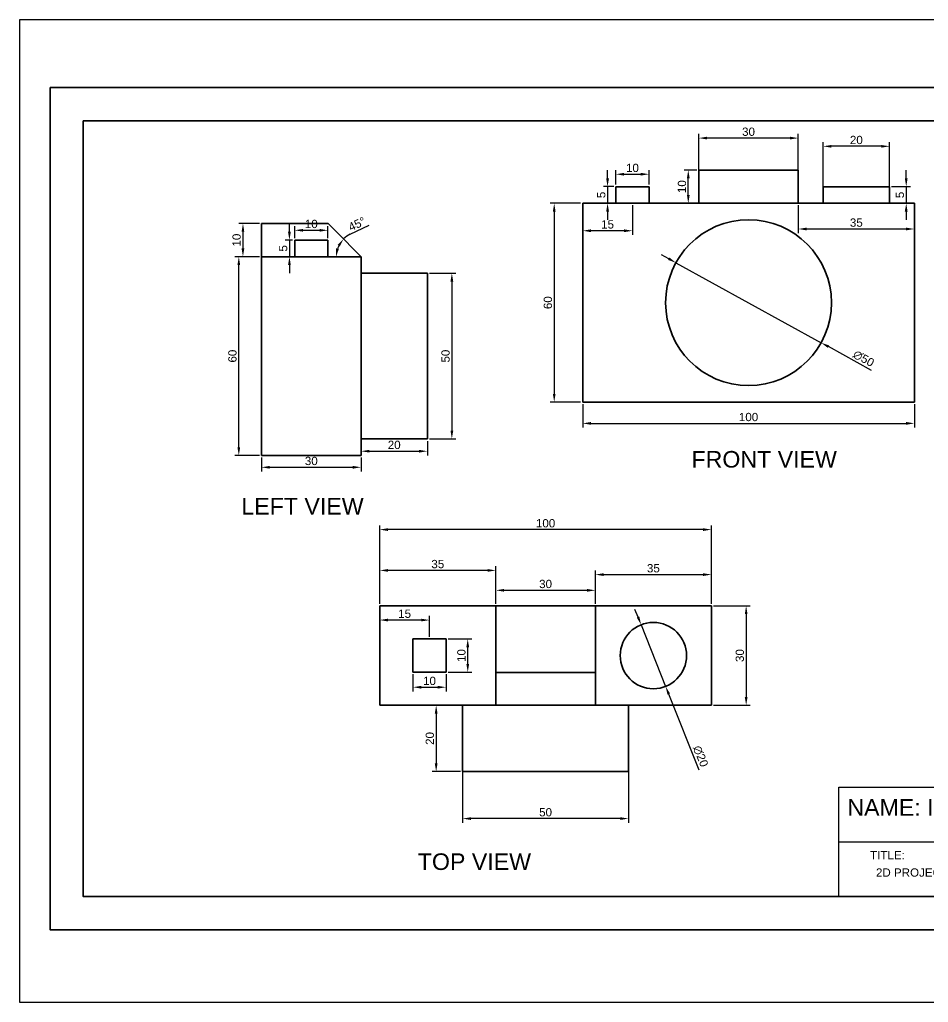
# Paper-space layout 'Layout1' of a CAD drawing. Header units: millimetres. Extents: x -8 to 413, y -20 to 276.
# Drawn here: x -7.7 to 266.3, y -20.2 to 276.3 of the extents above; entities that cross this region are included whole.
import ezdxf

# ---------------------------------------------------------------- set-up
doc = ezdxf.new("R2010")
doc.units = ezdxf.units.MM
doc.linetypes.add('ACAD_ISO07W100', pattern=[3, 0, -3])
doc.layers.get('0').update_dxf_attribs({"lineweight": 35})
doc.layers.add('Layer1', color=7, linetype='ACAD_ISO07W100', lineweight=40)
doc.styles.get("Standard").update_dxf_attribs({"font": 'arial.ttf'})
doc.dimstyles.new('ISO-25', dxfattribs={"dimtxt": 2.5, "dimasz": 2.5, "dimexe": 1.25, "dimexo": 0.625, "dimtad": 1, "dimtxsty": 'Standard', "dimcen": 2.5, "dimclrd": 6, "dimclre": 5, "dimadec": 0, "dimazin": 0, "dimtfac": 1, "dimtmove": 0, "dimatfit": 3, "dimfxl": 1, "dimlwd": 25, "dimlwe": 25, "dimarcsym": 0})

# ---------------------------------------------------------------- blocks, each defined once
blk = doc.blocks.new('*D257')
at = {"color": 5, "linetype": 'Continuous', "lineweight": 25, "transparency": 16777216}
for p, q in [((125.9, 68.81), (125.9, 34)), ((175.9, 68.81), (175.9, 34))]:
    blk.add_line(p, q, dxfattribs=at)
at = {"color": 6, "linetype": 'Continuous', "lineweight": 25, "transparency": 16777216}
blk.add_line((173.4, 35.25), (128.4, 35.25), dxfattribs=at)
at = {"color": 6, "lineweight": 35, "transparency": 16777216}
for points in [[(128.4, 35.66), (128.4, 34.83), (125.9, 35.25)], [(173.4, 35.66), (173.4, 34.83), (175.9, 35.25)]]:
    blk.add_solid(points, dxfattribs=at)
at = {"layer": 'Defpoints', "color": 0, "lineweight": 35, "transparency": 16777216}
for p in [(125.9, 69.43), (175.9, 69.43), (125.9, 35.25)]:
    blk.add_point(p, dxfattribs=at)
at = {"color": 0, "transparency": 16777216, "insert": (150.9, 37.15), "char_height": 2.5, "attachment_point": 5}
blk.add_mtext('50', dxfattribs=at)
blk = doc.blocks.new('*D258')
at = {"color": 5, "linetype": 'Continuous', "lineweight": 25, "transparency": 16777216}
for p, q in [((125.28, 69.43), (116.66, 69.43)), ((125.28, 49.43), (116.66, 49.43))]:
    blk.add_line(p, q, dxfattribs=at)
at = {"color": 6, "linetype": 'Continuous', "lineweight": 25, "transparency": 16777216}
blk.add_line((117.91, 66.93), (117.91, 51.93), dxfattribs=at)
at = {"color": 6, "lineweight": 35, "transparency": 16777216}
for points in [[(117.49, 66.93), (118.33, 66.93), (117.91, 69.43)], [(117.49, 51.93), (118.33, 51.93), (117.91, 49.43)]]:
    blk.add_solid(points, dxfattribs=at)
at = {"layer": 'Defpoints', "color": 0, "lineweight": 35, "transparency": 16777216}
for p in [(125.9, 69.43), (117.91, 49.43), (125.9, 49.43)]:
    blk.add_point(p, dxfattribs=at)
at = {"color": 0, "transparency": 16777216, "insert": (116.01, 59.43), "char_height": 2.5, "attachment_point": 5, "rotation": 90}
blk.add_mtext('20', dxfattribs=at)
blk = doc.blocks.new('*D259')
at = {"color": 5, "linetype": 'Continuous', "lineweight": 25, "transparency": 16777216}
for p, q in [((100.9, 100.06), (100.9, 123.68)), ((200.9, 100.06), (200.9, 123.68))]:
    blk.add_line(p, q, dxfattribs=at)
at = {"color": 6, "linetype": 'Continuous', "lineweight": 25, "transparency": 16777216}
blk.add_line((198.4, 122.43), (103.4, 122.43), dxfattribs=at)
at = {"color": 6, "lineweight": 35, "transparency": 16777216}
for points in [[(103.4, 122.85), (103.4, 122.01), (100.9, 122.43)], [(198.4, 122.85), (198.4, 122.01), (200.9, 122.43)]]:
    blk.add_solid(points, dxfattribs=at)
at = {"layer": 'Defpoints', "color": 0, "lineweight": 35, "transparency": 16777216}
for p in [(100.9, 122.43), (100.9, 99.43), (200.9, 99.43)]:
    blk.add_point(p, dxfattribs=at)
at = {"color": 0, "transparency": 16777216, "insert": (150.9, 124.33), "char_height": 2.5, "attachment_point": 5}
blk.add_mtext('100', dxfattribs=at)
blk = doc.blocks.new('*D260')
at = {"color": 5, "linetype": 'Continuous', "lineweight": 25, "transparency": 16777216}
for p, q in [((135.9, 100.06), (135.9, 105.36)), ((165.9, 100.06), (165.9, 105.36))]:
    blk.add_line(p, q, dxfattribs=at)
at = {"color": 6, "linetype": 'Continuous', "lineweight": 25, "transparency": 16777216}
blk.add_line((163.4, 104.11), (138.4, 104.11), dxfattribs=at)
at = {"color": 6, "lineweight": 35, "transparency": 16777216}
for points in [[(138.4, 104.53), (138.4, 103.7), (135.9, 104.11)], [(163.4, 104.53), (163.4, 103.7), (165.9, 104.11)]]:
    blk.add_solid(points, dxfattribs=at)
at = {"layer": 'Defpoints', "color": 0, "lineweight": 35, "transparency": 16777216}
for p in [(135.9, 104.11), (135.9, 99.43), (165.9, 99.43)]:
    blk.add_point(p, dxfattribs=at)
at = {"color": 0, "transparency": 16777216, "insert": (150.9, 106.02), "char_height": 2.5, "attachment_point": 5}
blk.add_mtext('30', dxfattribs=at)
blk = doc.blocks.new('*D261')
at = {"color": 5, "linetype": 'Continuous', "lineweight": 25, "transparency": 16777216}
for p, q in [((201.53, 99.43), (212.62, 99.43)), ((201.53, 69.43), (212.62, 69.43))]:
    blk.add_line(p, q, dxfattribs=at)
at = {"color": 6, "linetype": 'Continuous', "lineweight": 25, "transparency": 16777216}
blk.add_line((211.37, 96.93), (211.37, 71.93), dxfattribs=at)
at = {"color": 6, "lineweight": 35, "transparency": 16777216}
for points in [[(210.96, 96.93), (211.79, 96.93), (211.37, 99.43)], [(210.96, 71.93), (211.79, 71.93), (211.37, 69.43)]]:
    blk.add_solid(points, dxfattribs=at)
at = {"layer": 'Defpoints', "color": 0, "lineweight": 35, "transparency": 16777216}
for p in [(200.9, 99.43), (200.9, 69.43), (211.37, 69.43)]:
    blk.add_point(p, dxfattribs=at)
at = {"color": 0, "lineweight": 35, "transparency": 16777216, "insert": (209.47, 84.43), "char_height": 2.5, "attachment_point": 5, "rotation": 90}
blk.add_mtext('30', dxfattribs=at)
blk = doc.blocks.new('*D262')
at = {"color": 6, "linetype": 'Continuous', "lineweight": 25, "transparency": 16777216}
for p, q in [((178.77, 96.05), (177.85, 98.37)), ((179.7, 93.72), (187.1, 75.14)), ((197.2, 49.81), (188.03, 72.82))]:
    blk.add_line(p, q, dxfattribs=at)
at = {"color": 6, "lineweight": 35, "transparency": 16777216}
for points in [[(179.16, 96.2), (178.39, 95.89), (179.7, 93.72)], [(188.41, 72.98), (187.64, 72.67), (187.1, 75.14)]]:
    blk.add_solid(points, dxfattribs=at)
at = {"layer": 'Defpoints', "color": 0, "lineweight": 35, "transparency": 16777216}
for p in [(179.7, 93.72), (187.1, 75.14)]:
    blk.add_point(p, dxfattribs=at)
at = {"color": 0, "lineweight": 35, "transparency": 16777216, "insert": (197.63, 54.05), "char_height": 2.5, "attachment_point": 5, "rotation": 291.7287}
blk.add_mtext('∅20', dxfattribs=at)
blk = doc.blocks.new('*D229')
at = {"color": 5, "linetype": 'Continuous', "lineweight": 25, "transparency": 16777216}
for p, q in [((165.9, 100.06), (165.9, 110.11)), ((200.9, 100.06), (200.9, 110.11))]:
    blk.add_line(p, q, dxfattribs=at)
at = {"color": 6, "linetype": 'Continuous', "lineweight": 25, "transparency": 16777216}
blk.add_line((168.4, 108.86), (198.4, 108.86), dxfattribs=at)
at = {"color": 6, "lineweight": 35, "transparency": 16777216}
for points in [[(168.4, 109.27), (168.4, 108.44), (165.9, 108.86)], [(198.4, 109.27), (198.4, 108.44), (200.9, 108.86)]]:
    blk.add_solid(points, dxfattribs=at)
at = {"layer": 'Defpoints', "color": 0, "lineweight": 35, "transparency": 16777216}
for p in [(200.9, 108.86), (165.9, 99.43), (200.9, 99.43)]:
    blk.add_point(p, dxfattribs=at)
at = {"color": 0, "lineweight": 35, "transparency": 16777216, "insert": (183.4, 110.76), "char_height": 2.5, "attachment_point": 5}
blk.add_mtext('35', dxfattribs=at)
blk = doc.blocks.new('*D230')
at = {"color": 5, "linetype": 'Continuous', "lineweight": 25, "transparency": 16777216}
for p, q in [((100.9, 100.06), (100.9, 111.37)), ((135.9, 100.06), (135.9, 111.37))]:
    blk.add_line(p, q, dxfattribs=at)
at = {"color": 6, "linetype": 'Continuous', "lineweight": 25, "transparency": 16777216}
blk.add_line((133.4, 110.12), (103.4, 110.12), dxfattribs=at)
at = {"color": 6, "lineweight": 35, "transparency": 16777216}
for points in [[(103.4, 110.53), (103.4, 109.7), (100.9, 110.12)], [(133.4, 110.53), (133.4, 109.7), (135.9, 110.12)]]:
    blk.add_solid(points, dxfattribs=at)
at = {"layer": 'Defpoints', "color": 0, "lineweight": 35, "transparency": 16777216}
for p in [(100.9, 110.12), (100.9, 99.43), (135.9, 99.43)]:
    blk.add_point(p, dxfattribs=at)
at = {"color": 0, "lineweight": 35, "transparency": 16777216, "insert": (118.4, 112.02), "char_height": 2.5, "attachment_point": 5}
blk.add_mtext('35', dxfattribs=at)
blk = doc.blocks.new('*D263')
at = {"color": 5, "linetype": 'Continuous', "lineweight": 25, "transparency": 16777216}
for p, q in [((110.9, 78.81), (110.9, 73.63)), ((120.9, 78.81), (120.9, 73.63))]:
    blk.add_line(p, q, dxfattribs=at)
at = {"color": 6, "linetype": 'Continuous', "lineweight": 25, "transparency": 16777216}
blk.add_line((113.4, 74.88), (118.4, 74.88), dxfattribs=at)
at = {"color": 6, "lineweight": 35, "transparency": 16777216}
for points in [[(113.4, 75.3), (113.4, 74.46), (110.9, 74.88)], [(118.4, 75.3), (118.4, 74.46), (120.9, 74.88)]]:
    blk.add_solid(points, dxfattribs=at)
at = {"layer": 'Defpoints', "color": 0, "lineweight": 35, "transparency": 16777216}
for p in [(110.9, 79.43), (120.9, 79.43), (120.9, 74.88)]:
    blk.add_point(p, dxfattribs=at)
at = {"color": 0, "lineweight": 35, "transparency": 16777216, "insert": (115.9, 76.78), "char_height": 2.5, "attachment_point": 5}
blk.add_mtext('10', dxfattribs=at)
blk = doc.blocks.new('*D264')
at = {"color": 5, "linetype": 'Continuous', "lineweight": 25, "transparency": 16777216}
for p, q in [((121.53, 89.43), (128.68, 89.43)), ((121.53, 79.43), (128.68, 79.43))]:
    blk.add_line(p, q, dxfattribs=at)
at = {"color": 6, "linetype": 'Continuous', "lineweight": 25, "transparency": 16777216}
blk.add_line((127.43, 81.93), (127.43, 86.93), dxfattribs=at)
at = {"color": 6, "lineweight": 35, "transparency": 16777216}
for points in [[(127.01, 86.93), (127.85, 86.93), (127.43, 89.43)], [(127.01, 81.93), (127.85, 81.93), (127.43, 79.43)]]:
    blk.add_solid(points, dxfattribs=at)
at = {"layer": 'Defpoints', "color": 0, "lineweight": 35, "transparency": 16777216}
for p in [(120.9, 89.43), (127.43, 89.43), (120.9, 79.43)]:
    blk.add_point(p, dxfattribs=at)
at = {"color": 0, "lineweight": 35, "transparency": 16777216, "insert": (125.53, 84.43), "char_height": 2.5, "attachment_point": 5, "rotation": 90}
blk.add_mtext('10', dxfattribs=at)
blk = doc.blocks.new('*D265')
at = {"color": 5, "linetype": 'Continuous', "lineweight": 25, "transparency": 16777216}
for p, q in [((100.9, 90.06), (100.9, 96.39)), ((115.9, 90.06), (115.9, 96.39))]:
    blk.add_line(p, q, dxfattribs=at)
at = {"color": 6, "linetype": 'Continuous', "lineweight": 25, "transparency": 16777216}
blk.add_line((113.4, 95.14), (103.4, 95.14), dxfattribs=at)
at = {"color": 6, "lineweight": 35, "transparency": 16777216}
for points in [[(103.4, 95.56), (103.4, 94.73), (100.9, 95.14)], [(113.4, 95.56), (113.4, 94.73), (115.9, 95.14)]]:
    blk.add_solid(points, dxfattribs=at)
at = {"layer": 'Defpoints', "color": 0, "lineweight": 35, "transparency": 16777216}
for p in [(100.9, 95.14), (100.9, 89.43), (115.9, 89.43)]:
    blk.add_point(p, dxfattribs=at)
at = {"color": 0, "lineweight": 35, "transparency": 16777216, "insert": (108.4, 97.04), "char_height": 2.5, "attachment_point": 5}
blk.add_mtext('15', dxfattribs=at)
blk = doc.blocks.new('*D317')
at = {"color": 5, "linetype": 'Continuous', "lineweight": 25, "transparency": 16777216}
for p, q in [((115.88, 199.77), (123.89, 199.77)), ((115.88, 149.77), (123.89, 149.77))]:
    blk.add_line(p, q, dxfattribs=at)
at = {"color": 6, "linetype": 'Continuous', "lineweight": 25, "transparency": 16777216}
blk.add_line((122.64, 197.27), (122.64, 152.27), dxfattribs=at)
at = {"color": 6, "lineweight": 35, "transparency": 16777216}
for points in [[(122.23, 197.27), (123.06, 197.27), (122.64, 199.77)], [(122.23, 152.27), (123.06, 152.27), (122.64, 149.77)]]:
    blk.add_solid(points, dxfattribs=at)
at = {"layer": 'Defpoints', "color": 0, "lineweight": 35, "transparency": 16777216}
for p in [(115.26, 199.77), (115.26, 149.77), (122.64, 149.77)]:
    blk.add_point(p, dxfattribs=at)
at = {"color": 0, "lineweight": 35, "transparency": 16777216, "insert": (120.74, 174.77), "char_height": 2.5, "attachment_point": 5, "rotation": 90}
blk.add_mtext('50', dxfattribs=at)
blk = doc.blocks.new('*D318')
at = {"color": 5, "linetype": 'Continuous', "lineweight": 25, "transparency": 16777216}
for p, q in [((75.26, 210.39), (75.26, 213.98)), ((85.26, 210.39), (85.26, 213.98))]:
    blk.add_line(p, q, dxfattribs=at)
at = {"color": 6, "linetype": 'Continuous', "lineweight": 25, "transparency": 16777216}
blk.add_line((77.76, 212.73), (82.76, 212.73), dxfattribs=at)
at = {"color": 6, "lineweight": 35, "transparency": 16777216}
for points in [[(77.76, 213.14), (77.76, 212.31), (75.26, 212.73)], [(82.76, 213.14), (82.76, 212.31), (85.26, 212.73)]]:
    blk.add_solid(points, dxfattribs=at)
at = {"layer": 'Defpoints', "color": 0, "lineweight": 35, "transparency": 16777216}
for p in [(85.26, 212.73), (75.26, 209.77), (85.26, 209.77)]:
    blk.add_point(p, dxfattribs=at)
at = {"color": 0, "lineweight": 35, "transparency": 16777216, "insert": (80.26, 214.63), "char_height": 2.5, "attachment_point": 5}
blk.add_mtext('10', dxfattribs=at)
blk = doc.blocks.new('*D319')
at = {"color": 6, "linetype": 'Continuous', "lineweight": 25, "transparency": 16777216}
for p, q in [((73.67, 212.27), (73.67, 214.77)), ((73.67, 209.77), (73.67, 204.77)), ((73.67, 202.27), (73.67, 199.77))]:
    blk.add_line(p, q, dxfattribs=at)
at = {"color": 5, "linetype": 'Continuous', "lineweight": 25, "transparency": 16777216}
for p, q in [((74.63, 209.77), (72.42, 209.77)), ((74.63, 204.77), (72.42, 204.77))]:
    blk.add_line(p, q, dxfattribs=at)
at = {"color": 6, "lineweight": 35, "transparency": 16777216}
for points in [[(73.25, 212.27), (74.08, 212.27), (73.67, 209.77)], [(73.25, 202.27), (74.08, 202.27), (73.67, 204.77)]]:
    blk.add_solid(points, dxfattribs=at)
at = {"layer": 'Defpoints', "color": 0, "lineweight": 35, "transparency": 16777216}
for p in [(75.26, 209.77), (73.67, 204.77), (75.26, 204.77)]:
    blk.add_point(p, dxfattribs=at)
at = {"color": 0, "lineweight": 35, "transparency": 16777216, "insert": (71.77, 207.27), "char_height": 2.5, "attachment_point": 5, "rotation": 90}
blk.add_mtext('5', dxfattribs=at)
blk = doc.blocks.new('*D320')
at = {"color": 5, "linetype": 'Continuous', "lineweight": 25, "transparency": 16777216}
for p, q in [((64.63, 214.77), (58.41, 214.77)), ((64.63, 204.77), (58.41, 204.77))]:
    blk.add_line(p, q, dxfattribs=at)
at = {"color": 6, "linetype": 'Continuous', "lineweight": 25, "transparency": 16777216}
blk.add_line((59.66, 212.27), (59.66, 207.27), dxfattribs=at)
at = {"color": 6, "lineweight": 35, "transparency": 16777216}
for points in [[(59.24, 212.27), (60.07, 212.27), (59.66, 214.77)], [(59.24, 207.27), (60.07, 207.27), (59.66, 204.77)]]:
    blk.add_solid(points, dxfattribs=at)
at = {"layer": 'Defpoints', "color": 0, "lineweight": 35, "transparency": 16777216}
for p in [(65.26, 214.77), (59.66, 204.77), (65.26, 204.77)]:
    blk.add_point(p, dxfattribs=at)
at = {"color": 0, "lineweight": 35, "transparency": 16777216, "insert": (57.75, 209.77), "char_height": 2.5, "attachment_point": 5, "rotation": 90}
blk.add_mtext('10', dxfattribs=at)
blk = doc.blocks.new('*D321')
at = {"color": 5, "linetype": 'Continuous', "lineweight": 25, "transparency": 16777216}
for p, q in [((64.63, 204.77), (57.16, 204.77)), ((64.63, 144.77), (57.16, 144.77))]:
    blk.add_line(p, q, dxfattribs=at)
at = {"color": 6, "linetype": 'Continuous', "lineweight": 25, "transparency": 16777216}
blk.add_line((58.41, 147.27), (58.41, 202.27), dxfattribs=at)
at = {"color": 6, "lineweight": 35, "transparency": 16777216}
for points in [[(57.99, 202.27), (58.82, 202.27), (58.41, 204.77)], [(57.99, 147.27), (58.82, 147.27), (58.41, 144.77)]]:
    blk.add_solid(points, dxfattribs=at)
at = {"layer": 'Defpoints', "color": 0, "lineweight": 35, "transparency": 16777216}
for p in [(58.41, 204.77), (65.26, 204.77), (65.26, 144.77)]:
    blk.add_point(p, dxfattribs=at)
at = {"color": 0, "lineweight": 35, "transparency": 16777216, "insert": (56.5, 174.77), "char_height": 2.5, "attachment_point": 5, "rotation": 90}
blk.add_mtext('60', dxfattribs=at)
blk = doc.blocks.new('*D322')
at = {"color": 6, "linetype": 'Continuous', "lineweight": 25, "transparency": 16777216}
blk.add_line((92.03, 211.54), (97.67, 214.23), dxfattribs=at)
for start, end in [(115.5066, 134.6889), (153.8713, 160.8177)]:
    blk.add_arc((95.26, 204.77), 7.5, start, end, dxfattribs=at)
at = {"color": 6, "lineweight": 35, "transparency": 16777216}
for points in [[(88.19, 208.31), (88.86, 207.83), (89.98, 210.1)], [(88.58, 207.16), (87.76, 207.3), (87.76, 204.77)]]:
    blk.add_solid(points, dxfattribs=at)
at = {"layer": 'Defpoints', "color": 0, "lineweight": 35, "transparency": 16777216}
for p in [(87.66, 212.45), (80.26, 204.77), (88.02, 206.72), (95.26, 204.77), (95.26, 204.77)]:
    blk.add_point(p, dxfattribs=at)
at = {"color": 0, "lineweight": 35, "transparency": 16777216, "insert": (94.04, 214.6), "char_height": 2.5, "attachment_point": 5, "rotation": 25.5066}
blk.add_mtext('45°', dxfattribs=at)
blk = doc.blocks.new('*D323')
at = {"color": 5, "linetype": 'Continuous', "lineweight": 25, "transparency": 16777216}
for p, q in [((65.26, 144.14), (65.26, 139.98)), ((95.26, 144.14), (95.26, 139.98))]:
    blk.add_line(p, q, dxfattribs=at)
at = {"color": 6, "linetype": 'Continuous', "lineweight": 25, "transparency": 16777216}
blk.add_line((67.76, 141.23), (92.76, 141.23), dxfattribs=at)
at = {"color": 6, "lineweight": 35, "transparency": 16777216}
for points in [[(67.76, 141.64), (67.76, 140.81), (65.26, 141.23)], [(92.76, 141.64), (92.76, 140.81), (95.26, 141.23)]]:
    blk.add_solid(points, dxfattribs=at)
at = {"layer": 'Defpoints', "color": 0, "lineweight": 35, "transparency": 16777216}
for p in [(65.26, 144.77), (95.26, 144.77), (95.26, 141.23)]:
    blk.add_point(p, dxfattribs=at)
at = {"color": 0, "lineweight": 35, "transparency": 16777216, "insert": (80.26, 143.13), "char_height": 2.5, "attachment_point": 5}
blk.add_mtext('30', dxfattribs=at)
blk = doc.blocks.new('*D324')
at = {"color": 5, "linetype": 'Continuous', "lineweight": 25, "transparency": 16777216}
for p, q in [((95.26, 149.14), (95.26, 144.83)), ((115.26, 149.14), (115.26, 144.83))]:
    blk.add_line(p, q, dxfattribs=at)
at = {"color": 6, "linetype": 'Continuous', "lineweight": 25, "transparency": 16777216}
blk.add_line((97.76, 146.08), (112.76, 146.08), dxfattribs=at)
at = {"color": 6, "lineweight": 35, "transparency": 16777216}
for points in [[(97.76, 146.5), (97.76, 145.67), (95.26, 146.08)], [(112.76, 146.5), (112.76, 145.67), (115.26, 146.08)]]:
    blk.add_solid(points, dxfattribs=at)
at = {"layer": 'Defpoints', "color": 0, "lineweight": 35, "transparency": 16777216}
for p in [(95.26, 149.77), (115.26, 149.77), (115.26, 146.08)]:
    blk.add_point(p, dxfattribs=at)
at = {"color": 0, "lineweight": 35, "transparency": 16777216, "insert": (105.26, 147.98), "char_height": 2.5, "attachment_point": 5}
blk.add_mtext('20', dxfattribs=at)
blk = doc.blocks.new('*D336')
at = {"color": 5, "linetype": 'Continuous', "lineweight": 25, "transparency": 16777216}
for p, q in [((162.09, 160.26), (162.09, 153.23)), ((262.09, 160.26), (262.09, 153.23))]:
    blk.add_line(p, q, dxfattribs=at)
at = {"color": 6, "linetype": 'Continuous', "lineweight": 25, "transparency": 16777216}
blk.add_line((164.59, 154.48), (259.59, 154.48), dxfattribs=at)
at = {"color": 6, "lineweight": 35, "transparency": 16777216}
for points in [[(164.59, 154.9), (164.59, 154.06), (162.09, 154.48)], [(259.59, 154.9), (259.59, 154.06), (262.09, 154.48)]]:
    blk.add_solid(points, dxfattribs=at)
at = {"layer": 'Defpoints', "color": 0, "lineweight": 35, "transparency": 16777216}
for p in [(162.09, 160.89), (262.09, 160.89), (262.09, 154.48)]:
    blk.add_point(p, dxfattribs=at)
at = {"color": 0, "transparency": 16777216, "insert": (212.09, 156.38), "char_height": 2.5, "attachment_point": 5}
blk.add_mtext('100', dxfattribs=at)
blk = doc.blocks.new('*D337')
at = {"color": 5, "linetype": 'Continuous', "lineweight": 25, "transparency": 16777216}
for p, q in [((234.59, 221.51), (234.59, 239.31)), ((254.59, 221.51), (254.59, 239.31))]:
    blk.add_line(p, q, dxfattribs=at)
at = {"color": 6, "linetype": 'Continuous', "lineweight": 25, "transparency": 16777216}
blk.add_line((252.09, 238.06), (237.09, 238.06), dxfattribs=at)
at = {"color": 6, "lineweight": 35, "transparency": 16777216}
for points in [[(237.09, 238.47), (237.09, 237.64), (234.59, 238.06)], [(252.09, 238.47), (252.09, 237.64), (254.59, 238.06)]]:
    blk.add_solid(points, dxfattribs=at)
at = {"layer": 'Defpoints', "color": 0, "lineweight": 35, "transparency": 16777216}
for p in [(234.59, 238.06), (234.59, 220.89), (254.59, 220.89)]:
    blk.add_point(p, dxfattribs=at)
at = {"color": 0, "transparency": 16777216, "insert": (244.59, 239.96), "char_height": 2.5, "attachment_point": 5}
blk.add_mtext('20', dxfattribs=at)
blk = doc.blocks.new('*D338')
at = {"color": 5, "linetype": 'Continuous', "lineweight": 25, "transparency": 16777216}
for p, q in [((197.09, 221.51), (197.09, 241.79)), ((227.09, 221.51), (227.09, 241.79))]:
    blk.add_line(p, q, dxfattribs=at)
at = {"color": 6, "linetype": 'Continuous', "lineweight": 25, "transparency": 16777216}
blk.add_line((224.59, 240.54), (199.59, 240.54), dxfattribs=at)
at = {"color": 6, "lineweight": 35, "transparency": 16777216}
for points in [[(199.59, 240.96), (199.59, 240.13), (197.09, 240.54)], [(224.59, 240.96), (224.59, 240.13), (227.09, 240.54)]]:
    blk.add_solid(points, dxfattribs=at)
at = {"layer": 'Defpoints', "color": 0, "lineweight": 35, "transparency": 16777216}
for p in [(197.09, 240.54), (197.09, 220.89), (227.09, 220.89)]:
    blk.add_point(p, dxfattribs=at)
at = {"color": 0, "transparency": 16777216, "insert": (212.09, 242.45), "char_height": 2.5, "attachment_point": 5}
blk.add_mtext('30', dxfattribs=at)
blk = doc.blocks.new('*D339')
at = {"color": 5, "linetype": 'Continuous', "lineweight": 25, "transparency": 16777216}
for p, q in [((161.47, 220.89), (152.25, 220.89)), ((161.47, 160.89), (152.25, 160.89))]:
    blk.add_line(p, q, dxfattribs=at)
at = {"color": 6, "linetype": 'Continuous', "lineweight": 25, "transparency": 16777216}
blk.add_line((153.5, 218.39), (153.5, 163.39), dxfattribs=at)
at = {"color": 6, "lineweight": 35, "transparency": 16777216}
for points in [[(153.09, 218.39), (153.92, 218.39), (153.5, 220.89)], [(153.09, 163.39), (153.92, 163.39), (153.5, 160.89)]]:
    blk.add_solid(points, dxfattribs=at)
at = {"layer": 'Defpoints', "color": 0, "lineweight": 35, "transparency": 16777216}
for p in [(162.09, 220.89), (153.5, 160.89), (162.09, 160.89)]:
    blk.add_point(p, dxfattribs=at)
at = {"color": 0, "lineweight": 35, "transparency": 16777216, "insert": (151.6, 190.89), "char_height": 2.5, "attachment_point": 5, "rotation": 90}
blk.add_mtext('60', dxfattribs=at)
blk = doc.blocks.new('*D340')
at = {"color": 6, "linetype": 'Continuous', "lineweight": 25, "transparency": 16777216}
for p, q in [((188.01, 204.16), (185.82, 205.37)), ((190.2, 202.95), (233.99, 178.82)), ((249.13, 170.48), (236.18, 177.62))]:
    blk.add_line(p, q, dxfattribs=at)
at = {"color": 6, "lineweight": 35, "transparency": 16777216}
for points in [[(188.21, 204.52), (187.8, 203.79), (190.2, 202.95)], [(236.38, 177.98), (235.98, 177.25), (233.99, 178.82)]]:
    blk.add_solid(points, dxfattribs=at)
at = {"layer": 'Defpoints', "color": 0, "lineweight": 35, "transparency": 16777216}
for p in [(190.2, 202.95), (233.99, 178.82)]:
    blk.add_point(p, dxfattribs=at)
at = {"color": 0, "lineweight": 35, "transparency": 16777216, "insert": (246.78, 174.03), "char_height": 2.5, "attachment_point": 5, "rotation": 331.1453}
blk.add_mtext('∅50', dxfattribs=at)
blk = doc.blocks.new('*D341')
at = {"color": 5, "linetype": 'Continuous', "lineweight": 25, "transparency": 16777216}
for p, q in [((196.47, 230.89), (192.67, 230.89)), ((196.47, 220.89), (192.67, 220.89))]:
    blk.add_line(p, q, dxfattribs=at)
at = {"color": 6, "linetype": 'Continuous', "lineweight": 25, "transparency": 16777216}
blk.add_line((193.92, 223.39), (193.92, 228.39), dxfattribs=at)
at = {"color": 6, "lineweight": 35, "transparency": 16777216}
for points in [[(193.51, 228.39), (194.34, 228.39), (193.92, 230.89)], [(193.51, 223.39), (194.34, 223.39), (193.92, 220.89)]]:
    blk.add_solid(points, dxfattribs=at)
at = {"layer": 'Defpoints', "color": 0, "lineweight": 35, "transparency": 16777216}
for p in [(193.92, 230.89), (197.09, 230.89), (197.09, 220.89)]:
    blk.add_point(p, dxfattribs=at)
at = {"color": 0, "lineweight": 35, "transparency": 16777216, "insert": (192.02, 225.89), "char_height": 2.5, "attachment_point": 5, "rotation": 90}
blk.add_mtext('10', dxfattribs=at)
blk = doc.blocks.new('*D342')
at = {"color": 6, "linetype": 'Continuous', "lineweight": 25, "transparency": 16777216}
for p, q in [((259.63, 228.39), (259.63, 230.89)), ((259.63, 225.89), (259.63, 220.89)), ((259.63, 218.39), (259.63, 215.89))]:
    blk.add_line(p, q, dxfattribs=at)
at = {"color": 5, "linetype": 'Continuous', "lineweight": 25, "transparency": 16777216}
for p, q in [((255.22, 225.89), (260.88, 225.89)), ((255.22, 220.89), (260.88, 220.89))]:
    blk.add_line(p, q, dxfattribs=at)
at = {"color": 6, "lineweight": 35, "transparency": 16777216}
for points in [[(259.21, 228.39), (260.04, 228.39), (259.63, 225.89)], [(259.21, 218.39), (260.04, 218.39), (259.63, 220.89)]]:
    blk.add_solid(points, dxfattribs=at)
at = {"layer": 'Defpoints', "color": 0, "lineweight": 35, "transparency": 16777216}
for p in [(254.59, 225.89), (254.59, 220.89), (259.63, 220.89)]:
    blk.add_point(p, dxfattribs=at)
at = {"color": 0, "lineweight": 35, "transparency": 16777216, "insert": (257.73, 223.39), "char_height": 2.5, "attachment_point": 5, "rotation": 90}
blk.add_mtext('5', dxfattribs=at)
blk = doc.blocks.new('*D343')
at = {"color": 6, "linetype": 'Continuous', "lineweight": 25, "transparency": 16777216}
for p, q in [((169.59, 228.39), (169.59, 230.89)), ((169.59, 225.89), (169.59, 220.89)), ((169.59, 218.39), (169.59, 215.89))]:
    blk.add_line(p, q, dxfattribs=at)
at = {"color": 5, "linetype": 'Continuous', "lineweight": 25, "transparency": 16777216}
for p, q in [((171.47, 225.89), (168.34, 225.89)), ((171.47, 220.89), (168.34, 220.89))]:
    blk.add_line(p, q, dxfattribs=at)
at = {"color": 6, "lineweight": 35, "transparency": 16777216}
for points in [[(169.17, 228.39), (170.01, 228.39), (169.59, 225.89)], [(169.17, 218.39), (170.01, 218.39), (169.59, 220.89)]]:
    blk.add_solid(points, dxfattribs=at)
at = {"layer": 'Defpoints', "color": 0, "lineweight": 35, "transparency": 16777216}
for p in [(172.09, 225.89), (169.59, 220.89), (172.09, 220.89)]:
    blk.add_point(p, dxfattribs=at)
at = {"color": 0, "lineweight": 35, "transparency": 16777216, "insert": (167.69, 223.39), "char_height": 2.5, "attachment_point": 5, "rotation": 90}
blk.add_mtext('5', dxfattribs=at)
blk = doc.blocks.new('*D344')
at = {"color": 5, "linetype": 'Continuous', "lineweight": 25, "transparency": 16777216}
for p, q in [((172.09, 226.51), (172.09, 230.89)), ((182.09, 226.51), (182.09, 230.89))]:
    blk.add_line(p, q, dxfattribs=at)
at = {"color": 6, "linetype": 'Continuous', "lineweight": 25, "transparency": 16777216}
blk.add_line((174.59, 229.64), (179.59, 229.64), dxfattribs=at)
at = {"color": 6, "lineweight": 35, "transparency": 16777216}
for points in [[(174.59, 230.06), (174.59, 229.22), (172.09, 229.64)], [(179.59, 230.06), (179.59, 229.22), (182.09, 229.64)]]:
    blk.add_solid(points, dxfattribs=at)
at = {"layer": 'Defpoints', "color": 0, "lineweight": 35, "transparency": 16777216}
for p in [(182.09, 229.64), (172.09, 225.89), (182.09, 225.89)]:
    blk.add_point(p, dxfattribs=at)
at = {"color": 0, "lineweight": 35, "transparency": 16777216, "insert": (177.09, 231.54), "char_height": 2.5, "attachment_point": 5}
blk.add_mtext('10', dxfattribs=at)
blk = doc.blocks.new('*D345')
at = {"color": 5, "linetype": 'Continuous', "lineweight": 25, "transparency": 16777216}
for p, q in [((162.09, 220.26), (162.09, 211.34)), ((177.09, 220.26), (177.09, 211.34))]:
    blk.add_line(p, q, dxfattribs=at)
at = {"color": 6, "linetype": 'Continuous', "lineweight": 25, "transparency": 16777216}
blk.add_line((174.59, 212.59), (164.59, 212.59), dxfattribs=at)
at = {"color": 6, "lineweight": 35, "transparency": 16777216}
for points in [[(164.59, 213.01), (164.59, 212.17), (162.09, 212.59)], [(174.59, 213.01), (174.59, 212.17), (177.09, 212.59)]]:
    blk.add_solid(points, dxfattribs=at)
at = {"layer": 'Defpoints', "color": 0, "lineweight": 35, "transparency": 16777216}
for p in [(162.09, 220.89), (177.09, 220.89), (162.09, 212.59)]:
    blk.add_point(p, dxfattribs=at)
at = {"color": 0, "lineweight": 35, "transparency": 16777216, "insert": (169.59, 214.49), "char_height": 2.5, "attachment_point": 5}
blk.add_mtext('15', dxfattribs=at)
blk = doc.blocks.new('*D346')
at = {"color": 5, "linetype": 'Continuous', "lineweight": 25, "transparency": 16777216}
for p, q in [((227.09, 220.26), (227.09, 211.87)), ((262.09, 220.26), (262.09, 211.87))]:
    blk.add_line(p, q, dxfattribs=at)
at = {"color": 6, "linetype": 'Continuous', "lineweight": 25, "transparency": 16777216}
blk.add_line((229.59, 213.12), (259.59, 213.12), dxfattribs=at)
at = {"color": 6, "lineweight": 35, "transparency": 16777216}
for points in [[(229.59, 213.54), (229.59, 212.71), (227.09, 213.12)], [(259.59, 213.54), (259.59, 212.71), (262.09, 213.12)]]:
    blk.add_solid(points, dxfattribs=at)
at = {"layer": 'Defpoints', "color": 0, "lineweight": 35, "transparency": 16777216}
for p in [(227.09, 220.89), (262.09, 220.89), (262.09, 213.12)]:
    blk.add_point(p, dxfattribs=at)
at = {"color": 0, "lineweight": 35, "transparency": 16777216, "insert": (244.59, 215.03), "char_height": 2.5, "attachment_point": 5}
blk.add_mtext('35', dxfattribs=at)

psp = doc.layouts.get("Layout1")

# ---------------------------------------------------------------- linework, layer by layer
for p, q in [((212.091, 230.888), (197.091, 230.888)), ((197.091, 230.888), (197.091, 220.888)), ((212.091, 230.888), (227.091, 230.888)), ((227.091, 230.888), (227.091, 220.888)), ((244.591, 225.888), (234.591, 225.888)), ((234.591, 225.888), (234.591, 220.888)), ((244.591, 225.888), (254.591, 225.888)), ((254.591, 225.888), (254.591, 220.888)), ((262.091, 220.888), (162.091, 220.888)), ((162.091, 220.888), (162.091, 160.888)), ((197.091, 220.888), (179.591, 220.888)), ((262.091, 220.888), (212.091, 220.888)), ((227.091, 220.888), (244.591, 220.888)), ((262.091, 160.888), (262.091, 220.888)), ((262.091, 220.888), (262.091, 190.888)), ((65.26, 204.767), (65.26, 214.767)), ((65.26, 214.767), (85.368, 214.767)), ((87.658, 212.452), (85.368, 214.767)), ((95.26, 204.767), (87.658, 212.452)), ((80.26, 209.767), (75.26, 209.767)), ((75.26, 209.767), (75.26, 204.767)), ((80.26, 209.767), (85.26, 209.767)), ((85.26, 209.767), (85.26, 204.767)), ((65.26, 204.767), (65.26, 144.767)), ((95.26, 204.767), (65.26, 204.767)), ((95.26, 204.767), (80.26, 204.767)), ((95.26, 144.767), (95.26, 204.767)), ((95.26, 204.767), (95.26, 174.767)), ((115.26, 199.767), (95.26, 199.767)), ((115.26, 174.767), (115.26, 199.767)), ((115.26, 174.767), (115.26, 149.767)), ((162.091, 160.888), (262.091, 160.888)), ((115.26, 149.767), (95.26, 149.767)), ((65.26, 144.767), (95.26, 144.767)), ((100.9, 99.434), (100.9, 69.434)), ((135.9, 79.326), (135.9, 99.434)), ((135.9, 99.434), (135.9, 69.434)), ((200.9, 99.434), (150.9, 99.434)), ((165.9, 79.326), (165.9, 99.434)), ((200.9, 69.434), (200.9, 99.434)), ((150.9, 79.326), (135.9, 79.326)), ((150.9, 79.326), (165.9, 79.326)), ((165.9, 79.326), (165.9, 69.434)), ((100.9, 69.434), (200.9, 69.434)), ((135.9, 69.434), (118.4, 69.434)), ((125.9, 49.434), (125.9, 69.434)), ((200.9, 69.434), (150.9, 69.434)), ((165.9, 69.434), (183.4, 69.434)), ((175.9, 49.434), (175.9, 69.434)), ((150.9, 49.434), (125.9, 49.434)), ((125.9, 49.434), (175.9, 49.434))]:
    psp.add_line(p, q)
at = {"lineweight": 35}
for p, q in [((172.091, 220.888), (172.091, 225.888)), ((172.091, 225.888), (182.091, 225.888)), ((182.091, 225.888), (182.091, 220.888)), ((162.091, 220.888), (177.091, 220.888)), ((162.091, 220.888), (172.091, 220.888)), ((200.9, 99.434), (100.9, 99.434)), ((120.9, 89.434), (110.9, 89.434)), ((110.9, 89.434), (110.9, 79.434)), ((120.9, 84.434), (120.9, 89.434)), ((120.9, 79.434), (120.9, 84.434)), ((110.9, 79.434), (120.9, 79.434))]:
    psp.add_line(p, q, dxfattribs=at)
at = {"lineweight": 30}
psp.add_lwpolyline([(-7.663, 276.273), (412.999, 276.273), (412.999, -20.185), (-7.663, -20.185)], close=True, dxfattribs=at)
at = {"lineweight": 35}
for points in [[(1.486, 255.791), (403.297, 255.791), (403.297, 1.703), (1.486, 1.703)], [(11.486, 245.791), (393.297, 245.791), (393.297, 11.703), (11.486, 11.703)]]:
    psp.add_lwpolyline(points, close=True, dxfattribs=at)
for centre, radius in [((212.091, 190.888), 25), ((183.4, 84.434), 10)]:
    psp.add_circle(centre, radius)
at = {"layer": 'Layer1', "linetype": 'Continuous', "lineweight": 30}
psp.add_line((239.342, 28.205), (392.872, 28.205), dxfattribs=at)
psp.add_lwpolyline([(392.872, 11.703), (239.342, 11.703), (239.342, 44.707), (392.872, 44.707)], close=True, dxfattribs=at)

# ---------------------------------------------------------------- texts
for s, p in [('FRONT VIEW', (194.886, 141.141)), ('LEFT VIEW', (59.183, 126.972)), ('TOP VIEW', (112.369, 19.755))]:
    psp.add_text(s, height=5, dxfattribs=at).set_placement(p)
at = {"layer": 'Layer1', "linetype": 'Continuous', "lineweight": 30, "attachment_point": 1}
for s, width, heights, insert, char_height in [('NAME: ISHANYA 21329', 127.2659, [0], (241.881, 41.119), 5), ('TITLE:', 1.76783, [61.286], (248.736, 25.476), 2.5), ('2D PROJECTIONS', 66.5004, [0], (250.504, 20.228), 2.5)]:
    psp.add_mtext_dynamic_manual_height_columns(s, width=width, gutter_width=12.5, heights=heights, dxfattribs=dict(at, insert=insert, char_height=char_height))

# ---------------------------------------------------------------- dimensions: what is measured, and where the dimension line sits
for base, p1, p2, picture, middle in [((197.091, 240.545), (227.091, 220.888), (197.091, 220.888), '*D338', (212.091, 242.447)), ((234.591, 238.055), (254.591, 220.888), (234.591, 220.888), '*D337', (244.591, 239.957)), ((262.091, 154.481), (162.091, 160.888), (262.091, 160.888), '*D336', (212.091, 156.383))]:
    dim = psp.add_linear_dim(base=base, p1=p1, p2=p2, dimstyle='ISO-25')
    dim.commit()
    dim.dimension.update_dxf_attribs({"geometry": picture, "text_midpoint": middle})
at = {"lineweight": 35}
for base, p1, p2, picture, middle in [((182.091, 229.64), (172.091, 225.888), (182.091, 225.888), '*D344', (177.091, 231.541)), ((162.091, 212.591), (177.091, 220.888), (162.091, 220.888), '*D345', (169.591, 214.493)), ((262.091, 213.123), (227.091, 220.888), (262.091, 220.888), '*D346', (244.591, 215.026)), ((85.26, 212.728), (75.26, 209.767), (85.26, 209.767), '*D318', (80.26, 214.629)), ((115.26, 146.082), (95.26, 149.767), (115.26, 149.767), '*D324', (105.26, 147.984)), ((95.26, 141.226), (65.26, 144.767), (95.26, 144.767), '*D323', (80.26, 143.128)), ((100.9, 110.118), (135.9, 99.434), (100.9, 99.434), '*D230', (118.4, 112.02)), ((200.9, 108.858), (165.9, 99.434), (200.9, 99.434), '*D229', (183.4, 110.76)), ((100.9, 95.142), (115.9, 89.434), (100.9, 89.434), '*D265', (108.4, 97.043)), ((120.9, 74.879), (110.9, 79.434), (120.9, 79.434), '*D263', (115.9, 76.78))]:
    dim = psp.add_linear_dim(base=base, p1=p1, p2=p2, dimstyle='ISO-25', dxfattribs=at)
    dim.commit()
    dim.dimension.update_dxf_attribs({"geometry": picture, "text_midpoint": middle})
for base, p1, p2, picture, middle in [((169.591, 220.888), (172.091, 225.888), (172.091, 220.888), '*D343', (167.695, 223.388)), ((193.923, 230.888), (197.091, 220.888), (197.091, 230.888), '*D341', (192.021, 225.888)), ((259.628, 220.888), (254.591, 225.888), (254.591, 220.888), '*D342', (257.731, 223.388)), ((153.503, 160.888), (162.091, 220.888), (162.091, 160.888), '*D339', (151.602, 190.888)), ((59.656, 204.767), (65.26, 214.767), (65.26, 204.767), '*D320', (57.755, 209.767)), ((73.666, 204.767), (75.26, 209.767), (75.26, 204.767), '*D319', (71.77, 207.267)), ((58.406, 204.767), (65.26, 144.767), (65.26, 204.767), '*D321', (56.505, 174.767)), ((122.642, 149.767), (115.26, 199.767), (115.26, 149.767), '*D317', (120.741, 174.767)), ((211.372, 69.434), (200.9, 99.434), (200.9, 69.434), '*D261', (209.47, 84.434)), ((127.432, 89.434), (120.9, 79.434), (120.9, 89.434), '*D264', (125.53, 84.434))]:
    dim = psp.add_linear_dim(base=base, p1=p1, p2=p2, angle=90, dimstyle='ISO-25', dxfattribs=at)
    dim.commit()
    dim.dimension.update_dxf_attribs({"geometry": picture, "text_midpoint": middle})
dim = psp.add_angular_dim_2l(base=(88.017, 206.722), line1=((95.26, 204.767), (87.658, 212.452)), line2=((95.26, 204.767), (80.26, 204.767)), dimstyle='ISO-25', dxfattribs=at)
dim.commit()
dim.dimension.update_dxf_attribs({"geometry": '*D322', "text_midpoint": (94.035, 214.597)})
for p1, p2, picture, middle in [((190.195, 202.952), (233.987, 178.823), '*D340', (245.827, 172.299)), ((179.698, 93.724), (187.102, 75.145), '*D262', (195.802, 53.316))]:
    dim = psp.add_diameter_dim_2p(p1=p1, p2=p2, dimstyle='ISO-25', dxfattribs=at)
    dim.commit()
    dim.dimension.update_dxf_attribs({"geometry": picture, "text_midpoint": middle, "dimtype": 163})
for base, p1, p2, angle, picture, middle in [((100.9, 122.429), (200.9, 99.434), (100.9, 99.434), 180, '*D259', (150.9, 124.33)), ((135.9, 104.113), (165.9, 99.434), (135.9, 99.434), 180, '*D260', (150.9, 106.016)), ((117.908, 49.434), (125.9, 69.434), (125.9, 49.434), 90, '*D258', (116.007, 59.434)), ((125.9, 35.247), (175.9, 69.434), (125.9, 69.434), 180, '*D257', (150.9, 37.148))]:
    dim = psp.add_linear_dim(base=base, p1=p1, p2=p2, angle=angle, dimstyle='ISO-25')
    dim.commit()
    dim.dimension.update_dxf_attribs({"geometry": picture, "text_midpoint": middle})

doc.saveas('drawing.dxf')
